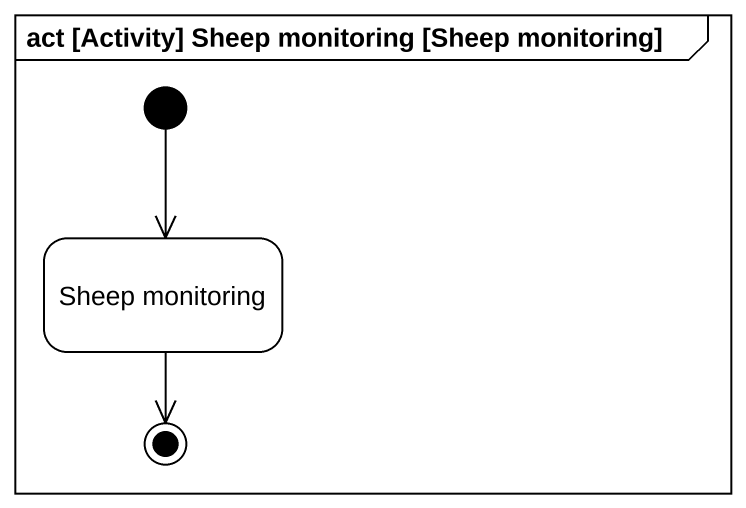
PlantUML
@startuml
mainframe act [Activity] Sheep monitoring [Sheep monitoring]
hide empty description
state "Sheep monitoring" as Sheep_monitoring
[*] --> Sheep_monitoring
Sheep_monitoring --> [*]
@enduml
